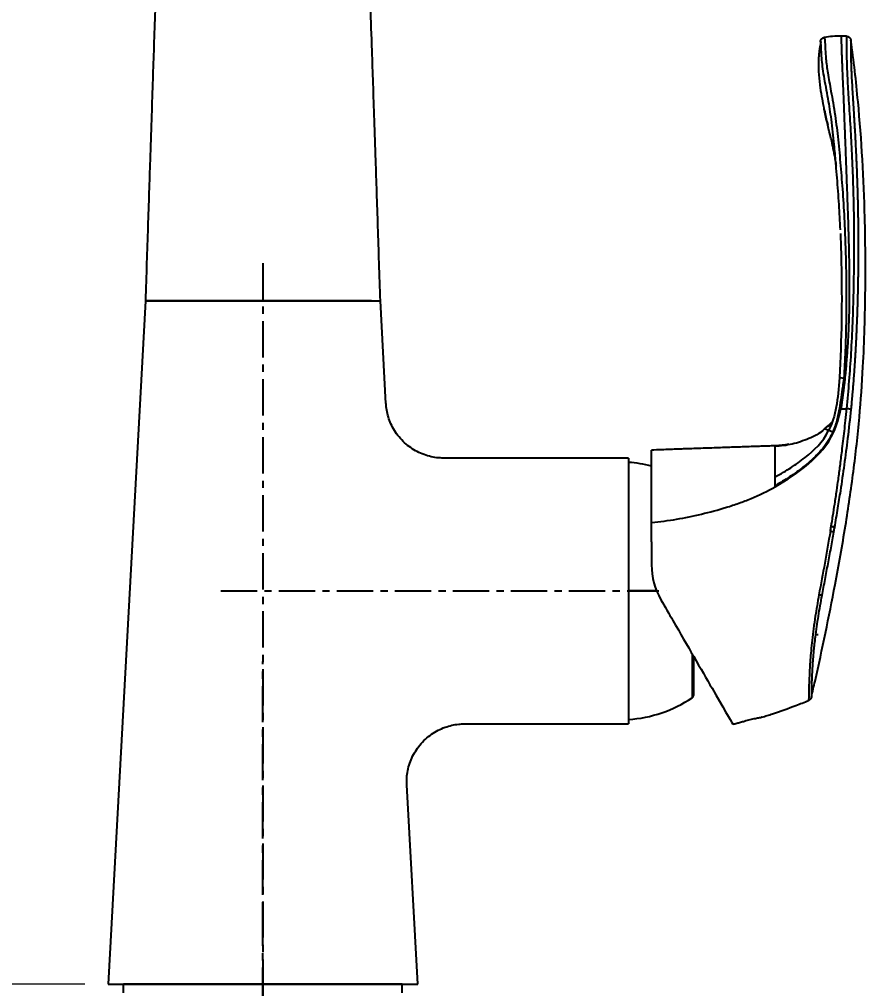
# Model space of a CAD drawing. Extents: x 0 to 1128, y 0 to 827.
# Drawn here: x 206.2 to 352, y 337.7 to 504.8 of the extents above; entities that cross this region are included whole.
import ezdxf

# ---------------------------------------------------------------- set-up
doc = ezdxf.new("R2010")
doc.units = 0
doc.header["$LTSCALE"] = 10
doc.header["$MEASUREMENT"] = 0
doc.header["$PDMODE"] = 3
doc.header["$PDSIZE"] = -10
doc.linetypes.add('CENTER', pattern=[2, 1.25, -0.25, 0.25, -0.25])
doc.layers.get('0').update_dxf_attribs({"linetype": 'CONTINUOUS'})
doc.layers.get('DEFPOINTS').update_dxf_attribs({"linetype": 'CONTINUOUS'})
doc.layers.add('1', color=7, linetype='CONTINUOUS')
doc.layers.add('DEF_LAYER_ASSEM_MEMBER', color=7, linetype='CONTINUOUS')
doc.styles.add('Daelim Dimension', font='')
doc.styles.get('Daelim Dimension').set_extended_font_data('나눔고딕')
doc.dimstyles.new('DEFAULT', dxfattribs={"dimscale": 2, "dimtxt": 2, "dimasz": 2, "dimexe": 0, "dimexo": 2, "dimgap": 1, "dimtad": 1, "dimdec": 0, "dimzin": 9, "dimdsep": 46, "dimtxsty": 'Daelim Dimension', "dimcen": 0.5, "dimclrd": 5, "dimclre": 5, "dimclrt": 256, "dimadec": 1, "dimazin": 0, "dimtfac": 1, "dimtdec": 0, "dimtix": 1, "dimtmove": 0, "dimatfit": 3, "dimfxl": 1, "dimtolj": 1, "dimtzin": 1, "dimlwd": 9, "dimlwe": 9, "dimarcsym": 0})

# ---------------------------------------------------------------- blocks, each defined once
blk = doc.blocks.new('*D1')
at = {"color": 5, "lineweight": 9, "ltscale": 0.5, "transparency": 16777216}
for p, q in [((244.21, 625.26), (150.64, 625.26)), ((150.64, 621.26), (150.64, 342.47)), ((217.48, 338.47), (150.64, 338.47))]:
    blk.add_line(p, q, dxfattribs=at)
at = {"color": 5, "ltscale": 0.5, "transparency": 16777216}
for points in [[(149.97, 621.26), (151.31, 621.26), (150.64, 625.26)], [(149.97, 342.47), (151.31, 342.47), (150.64, 338.47)]]:
    blk.add_solid(points, dxfattribs=at)
at = {"layer": 'DEFPOINTS', "color": 0, "ltscale": 0.5, "transparency": 16777216}
for p in [(248.21, 625.26), (150.64, 338.47), (221.48, 338.47)]:
    blk.add_point(p, dxfattribs=at)
at = {"color": 7, "ltscale": 0.5, "transparency": 16777216, "insert": (143.51, 481.86), "char_height": 10, "attachment_point": 5, "rotation": 90, "style": 'Daelim Dimension'}
blk.add_mtext('\\A1;287', dxfattribs=at)

msp = doc.modelspace()

# ---------------------------------------------------------------- linework, layer by layer
at = {"ltscale": 0.5}
for p, q in [((221.48, 338.47), (274.83, 338.47)), ((272.15, 338.47), (224.15, 338.47))]:
    msp.add_line(p, q, dxfattribs=at)
at = {"color": 1, "linetype": 'CENTER', "ltscale": 0.5}
for points, knots in [([(248.15, 462.75), (248.15, 336.97), (248.15, 331.97), (248.15, 336.97), (248.15, 394.08)], [0, 0, 0.961767, 1, 1.080501, 2, 2]), ([(240.91, 406.25), (312.65, 406.25), (317.65, 406.25)], [0, 0, 0.934846, 1, 1])]:
    msp.add_open_spline(points, degree=1, knots=knots, dxfattribs=at)
at = {"layer": '1', "color": 7, "linetype": 'Continuous'}
for p, q in [((227.9, 456.25), (221.48, 338.47)), ((227.9, 456.25), (268.4, 456.25)), ((232.58, 456.25), (232.58, 456.25)), ((263.73, 456.25), (263.73, 456.25)), ((269.37, 438.58), (268.4, 456.25)), ((311.15, 429.15), (279.3, 429.15)), ((311.15, 429.15), (311.15, 383.35)), ((316.02, 406.25), (311.15, 406.25)), ((322.13, 395.42), (322.13, 387.85)), ((322.35, 395.03), (322.35, 388.26)), ((282.89, 383.35), (311.15, 383.35)), ((274.83, 338.47), (272.95, 372.81))]:
    msp.add_line(p, q, dxfattribs=at)
for centre, radius, start, end in [((309.72, 406.25), 22.2, 75.8555, 86.296), ((309.72, 406.25), 22.2, 273.704, 304.0045), ((321.85, 388.26), 0.5, 304.0045, 0)]:
    msp.add_arc(centre, radius, start, end, dxfattribs=at)
for points, knots in [([(233, 566.99), (232.95, 566.44), (232.82, 565.17), (232.62, 563.28), (232.42, 561.29), (232.25, 559.45), (232.09, 557.67), (231.96, 556.03), (231.85, 554.58), (231.76, 553.33), (231.68, 552.2), (231.61, 551.08), (231.49, 549.31), (231.34, 546.71), (231.13, 543.02), (230.91, 538.71), (230.67, 533.86), (230.44, 528.61), (230.21, 523.11), (229.99, 517.41), (229.77, 511.55), (229.55, 505.54), (229.34, 499.58), (229.14, 493.54), (228.93, 487.26), (228.72, 480.99), (228.52, 474.85), (228.32, 468.94), (228.12, 462.7), (227.98, 458.43), (227.9, 456.25)], [0, 0, 0, 0, 0.031178, 0.071236, 0.107567, 0.140177, 0.168757, 0.193508, 0.213338, 0.229769, 0.243392, 0.257295, 0.271926, 0.307877, 0.347578, 0.391021, 0.437641, 0.484229, 0.530281, 0.575801, 0.620793, 0.66526, 0.709597, 0.749435, 0.792699, 0.839387, 0.876653, 0.915844, 0.95696, 1, 1, 1, 1]), ([(268.4, 456.25), (268.33, 458.43), (268.19, 462.7), (267.99, 468.94), (267.79, 474.85), (267.59, 480.99), (267.38, 487.26), (267.17, 493.54), (266.95, 500.11), (266.7, 507.08), (266.43, 514.53), (266.15, 521.73), (265.89, 528.18), (265.63, 533.86), (265.4, 538.71), (265.18, 543.02), (264.97, 546.71), (264.81, 549.34), (264.69, 551.15), (264.61, 552.34), (264.53, 553.56), (264.43, 554.91), (264.31, 556.46), (264.18, 558.13), (264.02, 559.85), (263.86, 561.62), (263.66, 563.5), (263.48, 565.29), (263.36, 566.48), (263.31, 566.99)], [0, 0, 0, 0, 0.043041, 0.084159, 0.123352, 0.160619, 0.207309, 0.250574, 0.290414, 0.345815, 0.401642, 0.45829, 0.515769, 0.562359, 0.608981, 0.652425, 0.692127, 0.72808, 0.743574, 0.75825, 0.772973, 0.791164, 0.813181, 0.839028, 0.866909, 0.898408, 0.933163, 0.971242, 1, 1, 1, 1]), ([(342.68, 387.93), (342.89, 388.85), (344.36, 395.3), (346.42, 405.12), (348.56, 417.2), (349.98, 426.82), (351, 435.95), (351.73, 446.41), (352.06, 457.89), (351.95, 473.15), (351.15, 487.48), (349.98, 497.63), (349.49, 501.16)], [0, 0, 0, 0, 0.024749, 0.17396, 0.264017, 0.347147, 0.429524, 0.505564, 0.622915, 0.731239, 0.906536, 1, 1, 1, 1]), ([(344.9, 501.64), (344.91, 501.63), (344.92, 501.62), (344.97, 501.4), (345.02, 500.8), (345.07, 499.65), (345.18, 497.86), (345.49, 495.4), (345.98, 492.82), (346.43, 490.34), (346.87, 487.55), (347.32, 483.93), (347.72, 479.49), (348.1, 474.77), (348.35, 470.53), (348.51, 466.71), (348.63, 462.65), (348.72, 457.86), (348.67, 452.6), (348.54, 447.67), (348.38, 444.48), (348.3, 442.89)], [0, 0, 0, 0, 0.021041, 0.038982, 0.070177, 0.106263, 0.14212, 0.186211, 0.238331, 0.269979, 0.304412, 0.369196, 0.438409, 0.509834, 0.586542, 0.63375, 0.685098, 0.77343, 0.853358, 0.926727, 1, 1, 1, 1]), ([(347.81, 501.88), (347.81, 501.88), (347.81, 501.87), (347.81, 501.84), (347.81, 501.78), (347.81, 501.68), (347.81, 501.54), (347.82, 501.34), (347.83, 501.06), (347.84, 500.67), (347.85, 500.16), (347.87, 499.52), (347.9, 498.75), (347.93, 497.84), (347.97, 496.78), (348.02, 495.54), (348.08, 494.09), (348.15, 492.41), (348.23, 490.52), (348.32, 488.46), (348.4, 486.23), (348.5, 483.76), (348.6, 480.97), (348.71, 477.89), (348.84, 474.48), (348.98, 470.54), (349.11, 466.32), (349.2, 462.27), (349.23, 458.41), (349.2, 454.94), (349.1, 451.75), (348.95, 448.82), (348.76, 446.16), (348.59, 444.22), (348.48, 443.16), (348.45, 442.87)], [0, 0, 0, 0, 0.030879, 0.061759, 0.092638, 0.123518, 0.154398, 0.185278, 0.216157, 0.247037, 0.277917, 0.308796, 0.339676, 0.370556, 0.401435, 0.432315, 0.463195, 0.494074, 0.524954, 0.555834, 0.586713, 0.617593, 0.648473, 0.679353, 0.710232, 0.741112, 0.771992, 0.802871, 0.833751, 0.864631, 0.89551, 0.92639, 0.95727, 0.988149, 1, 1, 1, 1]), ([(348.75, 501.85), (348.74, 501.83), (348.73, 501.78), (348.72, 500.93), (348.72, 499.43), (348.77, 497.25), (348.88, 494.49), (349.07, 491.34), (349.26, 488.49), (349.45, 485.4), (349.75, 479.67), (349.99, 472.41), (350.03, 464.48), (349.91, 456.45), (349.59, 447.53), (349.03, 440.84), (348.76, 437.66)], [0, 0, 0, 0, 0.029123, 0.06931, 0.114068, 0.141997, 0.189818, 0.245452, 0.279254, 0.312705, 0.377701, 0.52345, 0.620985, 0.714715, 0.864336, 1, 1, 1, 1]), ([(349.49, 501.16), (349.49, 501.15), (349.49, 501.15), (349.49, 501.07), (349.48, 501.01), (349.48, 500.94), (349.48, 500.85), (349.47, 500.76), (349.47, 500.69), (349.47, 500.62), (349.47, 500.55), (349.47, 500.49), (349.47, 500.45), (349.47, 500.38), (349.47, 500.22), (349.47, 499.98), (349.47, 499.72), (349.47, 499.49), (349.47, 499.28), (349.47, 499.07), (349.47, 498.8), (349.48, 498.43), (349.49, 497.99), (349.51, 497.49), (349.52, 496.96), (349.54, 496.39), (349.6, 495), (349.7, 493.19), (349.82, 491.3), (349.89, 490.17), (349.95, 489.28), (350, 488.39), (350.04, 487.68), (350.07, 487.18), (350.1, 486.72), (350.13, 486.17), (350.17, 485.54), (350.21, 484.76), (350.27, 483.75), (350.33, 482.46), (350.38, 481.45), (350.41, 480.78), (350.42, 480.5), (350.43, 480.22), (350.45, 479.95), (350.46, 479.7), (350.47, 479.46), (350.48, 479.22), (350.49, 478.98), (350.49, 478.77), (350.5, 478.56), (350.51, 478.36), (350.52, 478.16), (350.52, 477.96), (350.53, 477.79), (350.54, 477.61), (350.54, 477.42), (350.55, 477.22), (350.56, 477), (350.57, 476.78), (350.57, 476.55), (350.58, 476.33), (350.59, 476.1), (350.6, 475.87), (350.6, 475.65), (350.61, 475.43), (350.62, 475.23), (350.62, 475.03), (350.63, 474.78), (350.64, 474.49), (350.64, 474.19), (350.65, 473.92), (350.66, 473.69), (350.66, 473.47), (350.67, 473.25), (350.67, 473.04), (350.68, 472.76), (350.68, 472.51), (350.69, 472.28), (350.69, 472.11), (350.69, 471.94), (350.7, 471.76), (350.7, 471.59), (350.71, 471.37), (350.71, 471.09), (350.71, 470.81), (350.72, 470.52), (350.72, 470.21), (350.73, 469.89), (350.73, 469.55), (350.74, 469.19), (350.74, 468.83), (350.74, 468.45), (350.75, 468.04), (350.75, 467.62), (350.75, 467.17), (350.75, 466.71), (350.76, 466.23), (350.76, 465.83), (350.76, 465.5), (350.76, 465.17), (350.76, 464.83), (350.75, 464.48), (350.75, 464.19), (350.75, 463.85), (350.75, 463.35), (350.75, 462.84), (350.74, 462.35), (350.74, 461.86), (350.73, 461.28), (350.72, 460.59), (350.71, 459.94), (350.7, 459.32), (350.69, 458.75), (350.68, 458.23), (350.67, 457.73), (350.65, 457.19), (350.64, 456.62), (350.63, 456.11), (350.61, 455.7), (350.61, 455.41), (350.6, 455.22), (350.6, 455.08), (350.59, 454.87), (350.58, 454.53), (350.56, 454), (350.54, 453.36), (350.51, 452.63), (350.48, 451.95), (350.46, 451.43), (350.44, 451.05), (350.43, 450.77), (350.42, 450.49), (350.41, 450.21), (350.39, 449.94), (350.38, 449.67), (350.37, 449.39), (350.35, 449.12), (350.34, 448.85), (350.33, 448.58), (350.31, 448.31), (350.3, 448.04), (350.28, 447.78), (350.27, 447.51), (350.25, 447.22), (350.23, 446.92), (350.21, 446.61), (350.19, 446.3), (350.17, 445.96), (350.15, 445.57), (350.12, 445.13), (350.09, 444.69), (350.06, 444.26), (350.03, 443.83), (350, 443.4), (349.97, 442.98), (349.93, 442.54), (349.9, 442.04), (349.85, 441.5), (349.8, 440.94), (349.76, 440.4), (349.71, 439.79), (349.64, 439.11), (349.57, 438.32), (349.52, 437.8), (349.49, 437.54)], [0, 0, 0, 0, 0.012453, 0.025037, 0.02965, 0.03343, 0.041648, 0.045244, 0.047914, 0.052294, 0.054948, 0.056982, 0.058217, 0.059569, 0.065928, 0.074404, 0.081797, 0.088682, 0.092744, 0.097023, 0.103386, 0.111234, 0.120009, 0.130259, 0.138583, 0.148367, 0.159449, 0.206741, 0.231504, 0.242993, 0.256093, 0.270309, 0.281799, 0.286787, 0.292051, 0.301755, 0.310661, 0.319306, 0.335459, 0.354323, 0.375105, 0.379184, 0.383115, 0.387249, 0.391225, 0.394751, 0.39812, 0.401631, 0.405063, 0.40813, 0.410998, 0.41395, 0.416908, 0.41964, 0.422162, 0.42465, 0.42721, 0.430283, 0.433467, 0.436632, 0.439795, 0.443047, 0.446389, 0.449753, 0.452946, 0.455892, 0.458845, 0.461841, 0.464558, 0.469488, 0.474292, 0.477635, 0.480988, 0.484102, 0.487233, 0.490263, 0.493194, 0.499319, 0.501127, 0.502944, 0.506675, 0.508535, 0.510402, 0.514249, 0.51808, 0.522162, 0.526246, 0.530736, 0.53538, 0.540275, 0.545372, 0.550611, 0.555967, 0.561663, 0.568001, 0.574351, 0.581074, 0.587804, 0.594825, 0.598286, 0.601868, 0.60931, 0.612773, 0.616709, 0.621754, 0.62743, 0.638351, 0.643556, 0.648735, 0.659201, 0.668836, 0.678409, 0.687031, 0.695343, 0.702875, 0.709439, 0.717098, 0.726171, 0.733667, 0.739296, 0.743766, 0.746299, 0.747343, 0.749704, 0.755294, 0.762147, 0.772376, 0.782919, 0.793422, 0.801584, 0.805587, 0.809686, 0.813691, 0.817611, 0.821545, 0.825498, 0.829416, 0.833295, 0.837164, 0.841046, 0.844945, 0.848834, 0.852631, 0.856403, 0.86047, 0.864949, 0.869393, 0.873589, 0.8783, 0.884188, 0.890671, 0.89698, 0.903124, 0.909343, 0.915539, 0.921513, 0.927663, 0.934709, 0.942683, 0.951053, 0.9591, 0.965938, 0.977389, 0.988588, 1, 1, 1, 1]), ([(344.31, 500.88), (344.14, 500.07), (343.88, 498.39), (343.88, 495.9), (344.09, 493.58), (344.41, 491.59), (344.74, 489.91), (345.04, 488.53), (345.29, 487.43), (345.43, 486.85), (345.49, 486.59)], [0, 0, 0, 0, 0.16753, 0.346744, 0.504732, 0.641885, 0.758857, 0.856538, 0.936233, 1, 1, 1, 1]), ([(346.9, 480.07), (346.81, 481.11), (346.59, 483.59), (346.19, 487.27), (345.56, 491.26), (344.83, 494.92), (344.47, 497.74), (344.38, 499.44), (344.35, 500.38), (344.3, 500.76), (344.28, 500.86), (344.28, 500.87)], [0, 0, 0, 0, 0.124096, 0.297688, 0.442138, 0.609259, 0.760216, 0.83939, 0.917631, 0.992165, 1, 1, 1, 1]), ([(346.2, 483.74), (346.1, 484.12), (345.64, 485.95), (345.2, 487.8), (344.87, 489.3)], [0, 0, 0, 0, 0.207058, 1, 1, 1, 1]), ([(346.13, 483.84), (346.13, 483.84), (346.14, 483.77), (346.22, 483.4), (346.37, 482.67), (346.55, 481.77), (346.71, 480.92), (346.87, 480.12), (346.92, 479.63), (346.93, 479.44)], [0, 0, 0, 0, 0.097687, 0.200683, 0.309265, 0.442317, 0.620399, 0.846787, 1, 1, 1, 1]), ([(347.69, 468.49), (347.62, 469.95), (347.5, 472.18), (347.24, 475.91), (347.05, 478.31), (346.91, 479.94), (346.9, 480.07)], [0, 0, 0, 0, 0.377976, 0.576455, 0.96621, 1, 1, 1, 1]), ([(347.68, 467.83), (347.69, 467.74), (347.76, 466.07), (347.89, 461.08), (347.95, 452.89), (347.69, 446.29), (347.5, 443.01)], [0, 0, 0, 0, 0.011322, 0.201684, 0.603616, 1, 1, 1, 1]), ([(248.15, 456.25), (245.5, 456.25), (240.2, 456.25), (233.46, 456.25), (228.96, 456.25), (227.9, 456.25), (227.9, 456.25)], [0, 0, 0, 0, 0.250002, 0.500005, 0.750007, 1, 1, 1, 1]), ([(348.3, 442.89), (348.22, 442.42), (347.95, 440.72), (347.64, 438.28), (347.19, 435.98), (346.82, 434.77), (346.61, 434.19), (346.47, 433.86), (346.4, 433.7), (346.36, 433.62)], [0, 0, 0, 0, 0.149579, 0.545343, 0.776186, 0.888394, 0.944248, 0.972132, 1, 1, 1, 1]), ([(346.39, 433.61), (346.53, 433.93), (346.8, 434.58), (347.25, 435.95), (347.88, 438.71), (348.14, 441.17), (348.33, 442.89)], [0, 0, 0, 0, 0.107524, 0.224256, 0.45538, 1, 1, 1, 1]), ([(279.3, 429.16), (279.11, 429.16), (278.5, 429.15), (277.47, 429.3), (276.23, 429.62), (275.02, 430.1), (273.88, 430.74), (272.8, 431.55), (271.83, 432.51), (271, 433.59), (270.34, 434.74), (269.86, 435.91), (269.54, 437.1), (269.39, 437.99), (269.38, 438.48), (269.38, 438.58)], [0, 0, 0, 0, 0.037098, 0.121039, 0.206279, 0.292339, 0.378916, 0.465805, 0.559542, 0.649821, 0.73684, 0.820882, 0.902082, 0.980465, 1, 1, 1, 1]), ([(346.09, 417.31), (346.12, 417.54), (346.23, 418.17), (346.44, 419.47), (346.73, 421.33), (347.04, 423.42), (347.36, 425.61), (347.65, 427.88), (348, 430.65), (348.32, 433.26), (348.57, 435.7), (348.7, 436.98), (348.76, 437.66)], [0, 0, 0, 0, 0.03411, 0.092993, 0.193509, 0.307957, 0.402587, 0.516252, 0.641826, 0.810908, 0.900857, 1, 1, 1, 1]), ([(349.49, 437.54), (349.31, 435.87), (348.97, 432.68), (348.35, 428), (347.76, 424), (347.18, 420.4), (346.83, 418.3), (346.64, 417.19)], [0, 0, 0, 0, 0.244987, 0.468202, 0.689592, 0.836013, 1, 1, 1, 1]), ([(346.14, 435.06), (346, 434.96), (345.61, 434.67), (345.18, 434.36), (344.89, 434.15)], [0, 0, 0, 0, 0.391886, 1, 1, 1, 1]), ([(346.14, 435.06), (346, 434.96), (345.61, 434.67), (345.18, 434.36), (344.89, 434.15)], [0, 0, 0, 0, 0.391885, 1, 1, 1, 1]), ([(344.99, 434.2), (344.94, 434.15), (344.17, 433.39), (342.24, 432.45), (339.4, 431.45), (337.4, 431.21), (336.39, 431.17)], [0, 0, 0, 0, 0.023427, 0.349411, 0.675507, 1, 1, 1, 1]), ([(336.46, 425.94), (337.47, 426.46), (338.31, 426.96), (339.97, 428.03), (340.8, 428.61), (343.17, 430.48), (344.63, 431.87), (345.66, 433.9)], [0, 0, 0, 0, 0.25, 0.25, 0.5, 0.5, 1, 1, 1, 1]), ([(346.39, 433.61), (346.14, 433.1), (345.64, 432.1), (344.66, 430.79), (343.61, 429.63), (342.48, 428.58), (340.96, 427.33), (338.97, 425.88), (337.31, 424.89), (336.46, 424.39)], [0, 0, 0, 0, 0.123979, 0.240762, 0.353009, 0.463892, 0.575002, 0.782216, 1, 1, 1, 1]), ([(336.46, 424.21), (338.46, 425.35), (340.39, 426.66), (343.94, 429.66), (345.54, 431.43), (346.51, 433.57)], [0, 0, 0, 0, 0.5, 0.5, 1, 1, 1, 1]), ([(344.99, 434.2), (344.94, 434.15), (344.4, 433.62), (343.76, 433.23), (343.15, 432.92)], [0, 0, 0, 0, 0.096565, 1, 1, 1, 1]), ([(345.65, 433.91), (345.66, 433.9), (345.66, 433.9), (345.56, 433.94), (345.38, 434.02), (345.12, 434.12), (345.01, 434.16), (344.98, 434.17)], [0, 0, 0, 0, 0.143539, 0.287074, 0.574143, 0.861346, 1, 1, 1, 1]), ([(346.36, 433.62), (346.27, 433.66), (346.07, 433.74), (345.85, 433.83), (345.69, 433.89), (345.67, 433.9), (345.66, 433.9)], [0, 0, 0, 0, 0.24996, 0.499685, 0.741394, 1, 1, 1, 1]), ([(335.31, 431.23), (334.71, 431.21), (333.06, 431.15), (330.27, 431.05), (326.81, 430.93), (323.04, 430.8), (319.6, 430.68), (317.43, 430.6), (316.62, 430.57)], [0, 0, 0, 0, 0.096221, 0.265171, 0.447739, 0.652213, 0.870226, 1, 1, 1, 1]), ([(335.48, 431.23), (334.9, 431.21), (333.38, 431.16), (330.85, 431.07), (327.93, 430.97), (324.82, 430.86), (321.63, 430.75), (318.92, 430.65), (317.32, 430.6), (316.8, 430.58)], [0, 0, 0, 0, 0.109126, 0.288129, 0.467132, 0.620279, 0.773427, 0.926575, 1, 1, 1, 1]), ([(336.46, 425.94), (336.46, 426.25), (336.46, 426.86), (336.46, 427.61), (336.46, 428.27), (336.46, 428.84), (336.46, 429.32), (336.46, 429.73), (336.46, 430.08), (336.46, 430.38), (336.46, 430.64), (336.46, 430.85), (336.46, 431.03), (336.46, 431.13), (336.46, 431.17), (336.46, 431.18)], [0, 0, 0, 0, 0.089137, 0.176356, 0.260227, 0.34151, 0.421417, 0.500999, 0.581051, 0.66147, 0.741821, 0.821677, 0.900717, 0.979102, 1, 1, 1, 1]), ([(315.14, 418.06), (315.14, 419.95), (315.14, 421.66), (315.14, 424.73), (315.14, 426.08), (315.14, 429.34), (315.14, 430.52), (315.14, 430.52)], [0, 0, 0, 0, 0.25, 0.25, 0.5, 0.5, 1, 1, 1, 1]), ([(315.14, 418.06), (315.86, 418.13), (317.31, 418.28), (320.19, 418.72), (323.78, 419.47), (327.35, 420.43), (330.19, 421.35), (331.58, 421.9), (332.28, 422.17)], [0, 0, 0, 0, 0.121952, 0.244105, 0.491888, 0.743285, 0.871842, 1, 1, 1, 1]), ([(315.14, 414.7), (315.14, 415.2), (315.14, 415.7), (315.14, 416.83), (315.14, 417.45), (315.14, 418.06)], [0, 0, 0, 0, 0.437653, 0.437653, 1, 1, 1, 1]), ([(346.5, 416.4), (346.42, 415.95), (346.26, 415.03), (345.93, 413.21), (345.5, 410.94), (344.99, 408.22), (344.65, 406.4), (344.48, 405.49)], [0, 0, 0, 0, 0.125276, 0.250499, 0.500709, 0.750522, 1, 1, 1, 1]), ([(345.95, 416.52), (345.98, 416.65), (346.02, 416.91), (346.06, 417.18), (346.09, 417.31)], [0, 0, 0, 0, 0.500061, 1, 1, 1, 1]), ([(343.98, 405.57), (343.87, 404.94), (343.65, 403.71), (343.45, 402.49), (343.35, 401.9)], [0, 0, 0, 0, 0.511354, 1, 1, 1, 1]), ([(344.48, 405.49), (344.37, 404.89), (344.14, 403.69), (343.94, 402.5), (343.84, 401.91)], [0, 0, 0, 0, 0.500633, 1, 1, 1, 1]), ([(318.82, 401.16), (320.08, 398.98), (321.28, 396.9), (323.55, 392.95), (324.63, 391.09), (327.41, 386.27), (328.76, 383.93), (329.14, 383.28)], [0, 0, 0, 0, 0.25, 0.25, 0.5, 0.5, 1, 1, 1, 1]), ([(343.35, 401.9), (343.25, 401.18), (343.04, 399.77), (342.8, 397.78), (342.62, 395.98), (342.49, 394.38), (342.39, 392.98), (342.3, 391.19), (342.24, 389.29), (342.22, 387.7), (342.2, 387.48), (342.2, 387.37)], [0, 0, 0, 0, 0.0937, 0.182801, 0.267211, 0.346892, 0.42186, 0.49218, 0.661481, 0.830632, 1, 1, 1, 1]), ([(343.84, 401.91), (343.75, 401.3), (343.55, 400.07), (343.29, 398.06), (343.03, 395.67), (342.87, 393.64), (342.79, 392.12), (342.74, 391.03), (342.71, 390.11), (342.7, 389.38), (342.7, 388.94), (342.69, 388.59), (342.69, 388.3), (342.68, 388), (342.68, 387.95), (342.68, 387.93)], [0, 0, 0, 0, 0.081111, 0.166231, 0.278339, 0.428318, 0.490954, 0.5582, 0.65068, 0.708117, 0.767156, 0.804906, 0.841011, 0.919961, 1, 1, 1, 1]), ([(335.04, 384.77), (335.36, 384.87), (337.02, 385.42), (338.68, 386.01), (340.01, 386.51)], [0, 0, 0, 0, 0.190165, 1, 1, 1, 1]), ([(331.14, 383.83), (331.48, 383.92), (331.83, 384.01), (332.47, 384.17), (332.78, 384.24), (333.31, 384.35), (333.54, 384.39), (333.89, 384.45), (334.01, 384.47), (334.12, 384.48), (334.14, 384.49), (334.14, 384.49)], [0, 0, 0, 0, 0.221564, 0.221564, 0.44354, 0.44354, 0.659525, 0.659525, 0.870884, 0.870884, 1, 1, 1, 1]), ([(272.97, 372.81), (272.94, 373.12), (272.93, 373.85), (273.05, 375), (273.34, 376.25), (273.8, 377.47), (274.41, 378.62), (275.2, 379.72), (276.14, 380.72), (277.21, 381.58), (278.35, 382.26), (279.52, 382.77), (280.71, 383.12), (281.83, 383.31), (282.56, 383.34), (282.89, 383.34)], [0, 0, 0, 0, 0.057153, 0.135119, 0.214399, 0.294507, 0.375136, 0.456085, 0.544005, 0.628664, 0.710228, 0.788986, 0.865083, 0.938556, 1, 1, 1, 1])]:
    msp.add_open_spline(points, degree=3, knots=knots, dxfattribs=at)
for points, weights in [([(344.25, 501.01), (344.31, 501.33), (344.55, 501.58), (344.9, 501.64)], [1.27439554531, 1.04935394577, 0.962735843956, 1.01454123987]), ([(348.75, 501.85), (349.14, 501.82), (349.44, 501.55), (349.49, 501.16)], [1.12719429583, 0.957602561244, 0.957601901393, 1.12719231628]), ([(349.49, 437.54), (349.41, 437.57), (349.13, 437.62), (348.76, 437.66)], [1.11242823236, 0.962524502093, 0.962523922548, 1.11242649373]), ([(346.5, 416.4), (346.44, 416.42), (346.23, 416.47), (345.95, 416.52)], [1.07340318358, 0.975529115107, 0.975532272243, 1.07341265498]), ([(344.48, 405.49), (344.41, 405.5), (344.23, 405.52), (343.98, 405.57)], [1.0621434144, 0.979284926847, 0.979285528536, 1.06214521947]), ([(342.68, 387.93), (342.62, 387.67), (342.45, 387.47), (342.2, 387.37)], [1.05991361677, 0.980028538398, 0.980028794409, 1.05991438481])]:
    msp.add_rational_spline(points, weights, degree=3, dxfattribs=at)
for points, degree in [([(347.81, 501.88), (346.83, 501.88), (345.86, 501.8), (344.9, 501.64)], 3), ([(348.75, 501.85), (348.43, 501.87), (348.12, 501.88), (347.81, 501.88)], 3), ([(344.25, 501.01), (344.25, 500.99), (344.26, 500.96), (344.28, 500.87)], 3), ([(344.28, 500.87), (344.26, 500.96), (344.25, 500.99), (344.25, 501.01)], 3), ([(345.39, 487.04), (345.42, 486.89), (345.46, 486.74), (345.49, 486.59)], 3), ([(266.86, 456.25), (265.85, 456.25), (262.85, 456.25), (256.1, 456.25), (250.8, 456.25), (248.15, 456.25)], 3), ([(347.51, 443.01), (347.28, 439.22), (346.89, 436.36), (345.66, 433.9)], 3), ([(348.3, 442.89), (347.88, 442.96), (347.5, 443), (347.51, 443.01)], 3), ([(348.45, 442.87), (348.24, 440.9), (348.03, 439.17), (347.74, 437.66)], 3), ([(348.3, 442.89), (348.31, 442.89), (348.32, 442.89), (348.33, 442.89)], 3), ([(348.33, 442.89), (348.37, 442.88), (348.41, 442.87), (348.45, 442.87)], 3), ([(346.51, 433.57), (347.08, 434.84), (347.46, 436.18), (347.74, 437.66)], 3), ([(347.74, 437.66), (348.08, 437.66), (348.42, 437.66), (348.76, 437.66)], 3), ([(344.94, 434.19), (345.43, 434.57), (345.89, 434.99), (346.32, 435.44)], 3), ([(345.66, 433.9), (345.65, 433.91), (345.65, 433.91), (345.65, 433.91)], 3), ([(345.73, 434.06), (345.69, 433.97)], 1), ([(346.39, 433.61), (346.38, 433.62), (346.37, 433.62), (346.36, 433.62)], 3), ([(346.51, 433.57), (346.47, 433.58), (346.43, 433.6), (346.39, 433.61)], 3), ([(336.46, 431.27), (336.13, 431.25), (335.81, 431.24), (335.48, 431.23)], 3), ([(338.81, 431.52), (338.03, 431.38), (337.25, 431.29), (336.46, 431.27)], 3), ([(316.79, 430.58), (316.24, 430.56), (315.69, 430.54), (315.14, 430.52)], 3), ([(336.46, 424.39), (336.46, 424.97), (336.46, 425.48), (336.46, 425.94)], 3), ([(336.46, 424.21), (336.46, 424.27), (336.46, 424.33), (336.46, 424.39)], 3), ([(332.28, 422.18), (333.72, 422.77), (335.11, 423.45), (336.46, 424.21)], 3), ([(345.95, 416.52), (345.34, 412.88), (344.64, 409.23), (343.98, 405.57)], 3), ([(346.64, 417.19), (346.58, 417.21), (346.34, 417.26), (346.09, 417.31)], 3), ([(346.64, 417.19), (346.59, 416.93), (346.55, 416.67), (346.5, 416.4)], 3), ([(346.6, 417.07), (346.68, 417.51)], 1), ([(315.14, 414.7), (315.14, 413.41), (315.14, 412.09), (315.14, 410.74)], 3), ([(315.14, 410.74), (315.14, 408.64), (315.69, 406.57), (316.75, 404.74)], 3), ([(316.75, 404.74), (317.45, 403.53), (318.14, 402.34), (318.82, 401.16)], 3), ([(343.35, 398.74), (343.58, 398.72), (343.78, 398.73), (343.84, 398.75)], 3), ([(340.01, 386.51), (340.74, 386.79), (341.47, 387.07), (342.2, 387.37)], 3), ([(334.14, 384.49), (334.14, 384.49), (334.13, 384.49), (334.1, 384.48)], 3), ([(334.14, 384.49), (334.44, 384.58), (334.74, 384.68), (335.04, 384.77)], 3), ([(329.14, 383.28), (329.37, 383.34), (329.81, 383.46), (330.48, 383.64), (330.92, 383.76), (331.14, 383.83)], 3)]:
    msp.add_open_spline(points, degree=degree, dxfattribs=at)
at = {"layer": 'DEF_LAYER_ASSEM_MEMBER', "color": 7, "linetype": 'Continuous'}
for p, q in [((224.15, 336.97), (224.15, 338.47)), ((272.15, 336.97), (272.15, 338.47))]:
    msp.add_line(p, q, dxfattribs=at)

# ---------------------------------------------------------------- dimensions: what is measured, and where the dimension line sits
at = {"color": 5, "ltscale": 0.5}
dim = msp.add_linear_dim(base=(150.64, 338.47), p1=(248.21, 625.26), p2=(221.48, 338.47), angle=90, text='287', dimstyle='DEFAULT', override={"dimtxt": 5, "dimclrd": 5, "dimclre": 5, "dimclrt": 7}, dxfattribs=at)
dim.commit()
dim.dimension.update_dxf_attribs({"geometry": '*D1', "text_midpoint": (143.51, 481.86)})

doc.saveas('drawing.dxf')
